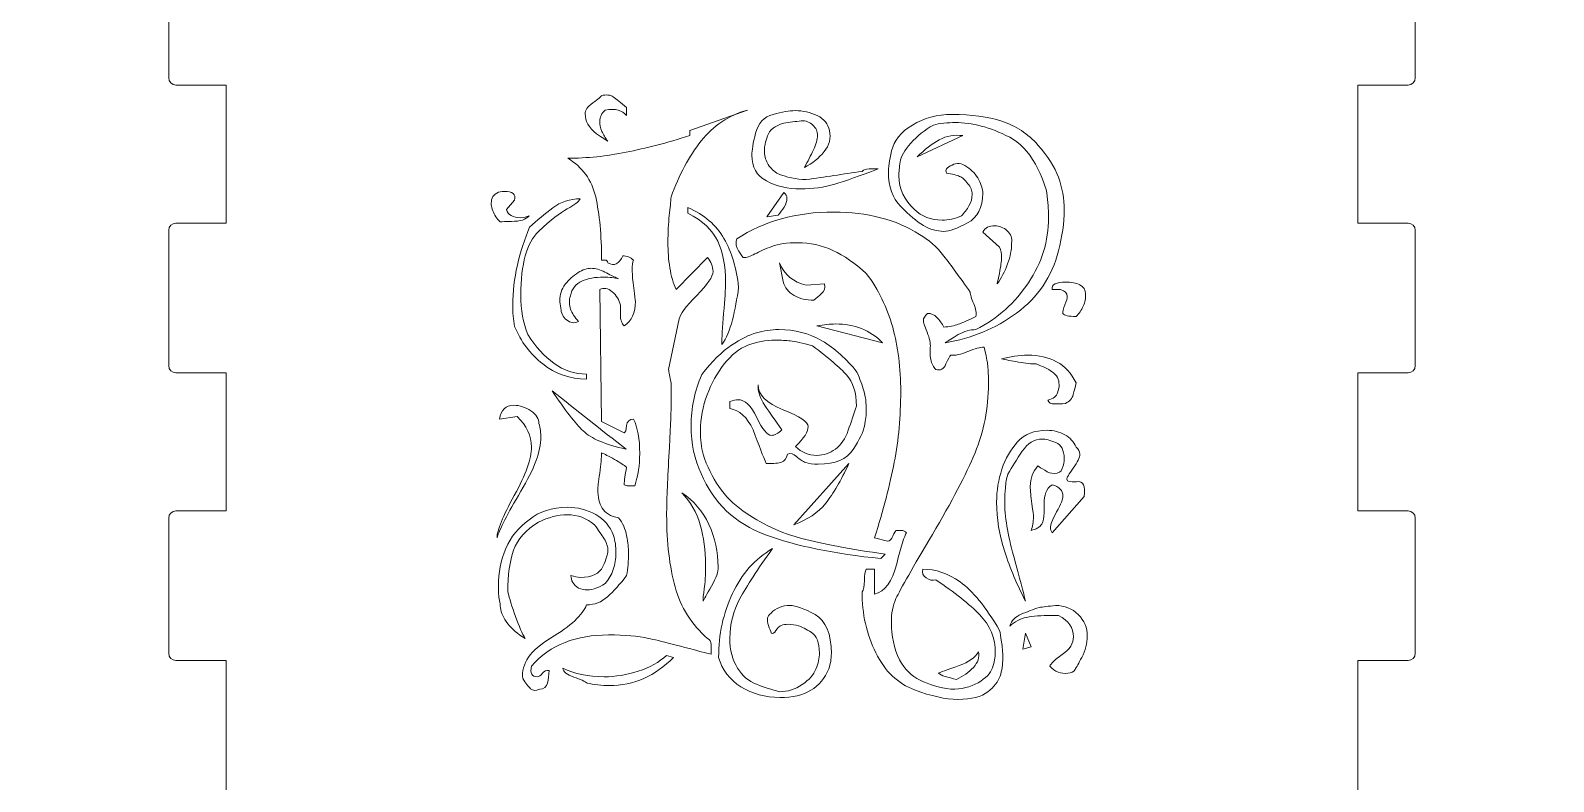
# Model space of a CAD drawing. Header units: inches. Extents: x 110 to 594, y -365 to 80.
# Drawn here: x 110 to 215.8, y -132.4 to -80.2 of the extents above; entities that cross this region are included whole.
import ezdxf

# ---------------------------------------------------------------- set-up
doc = ezdxf.new("R2010")
doc.units = ezdxf.units.IN
doc.header["$MEASUREMENT"] = 0
doc.layers.add('design4', color=7, linetype='Continuous')

# ---------------------------------------------------------------- blocks, each defined once
blk = doc.blocks.new('block 3')
at = {"layer": 'design4', "color": 1, "lineweight": 9}
blk.add_open_spline([(161.9, -354.61), (154.55, -361.96), (144.25, -356.32), (135.83, -363.92), (135.42, -364.29), (134.66, -364.61), (134.11, -364.61), (134.11, -364.61), (111.99, -364.61), (111.99, -364.61), (110.88, -364.61), (110, -363.71), (110, -362.61), (110, -325.34), (116.37, -313.79), (116.6, -296.6), (116.6, -294.95), (117.94, -293.6), (119.6, -293.6), (119.6, -293.6), (123.6, -293.6), (123.6, -293.6), (123.6, -293.6), (123.6, -284), (123.6, -284), (123.6, -284), (120.1, -284), (120.1, -284), (119.82, -284), (119.6, -283.78), (119.6, -283.5), (119.6, -283.5), (119.6, -274.1), (119.6, -274.1), (119.6, -273.83), (119.82, -273.6), (120.1, -273.6), (120.1, -273.6), (123.6, -273.6), (123.6, -273.6), (123.6, -273.6), (123.6, -264), (123.6, -264), (123.6, -264), (120.1, -264), (120.1, -264), (119.82, -264), (119.6, -263.78), (119.6, -263.5), (119.6, -263.5), (119.6, -254.1), (119.6, -254.1), (119.6, -253.83), (119.82, -253.6), (120.1, -253.6), (120.1, -253.6), (123.6, -253.6), (123.6, -253.6), (123.6, -253.6), (123.6, -244), (123.6, -244), (123.6, -244), (120.1, -244), (120.1, -244), (119.82, -244), (119.6, -243.78), (119.6, -243.5), (119.6, -243.5), (119.6, -234.1), (119.6, -234.1), (119.6, -233.83), (119.82, -233.6), (120.1, -233.6), (120.1, -233.6), (123.6, -233.6), (123.6, -233.6), (123.6, -233.6), (123.6, -224), (123.6, -224), (123.6, -224), (120.1, -224), (120.1, -224), (119.82, -224), (119.6, -223.78), (119.6, -223.5), (119.6, -223.5), (119.6, -214.1), (119.6, -214.1), (119.6, -213.83), (119.82, -213.6), (120.1, -213.6), (120.1, -213.6), (123.6, -213.6), (123.6, -213.6), (123.6, -213.6), (123.6, -204), (123.6, -204), (123.6, -204), (120.1, -204), (120.1, -204), (119.82, -204), (119.6, -203.78), (119.6, -203.5), (119.6, -203.5), (119.6, -194.1), (119.6, -194.1), (119.6, -193.83), (119.82, -193.6), (120.1, -193.6), (120.1, -193.6), (123.6, -193.6), (123.6, -193.6), (123.6, -193.6), (123.6, -184), (123.6, -184), (123.6, -184), (120.1, -184), (120.1, -184), (119.82, -184), (119.6, -183.78), (119.6, -183.5), (119.6, -183.5), (119.6, -174.1), (119.6, -174.1), (119.6, -173.83), (119.82, -173.6), (120.1, -173.6), (120.1, -173.6), (123.6, -173.6), (123.6, -173.6), (123.6, -173.6), (123.6, -164), (123.6, -164), (123.6, -164), (120.1, -164), (120.1, -164), (119.82, -164), (119.6, -163.78), (119.6, -163.5), (119.6, -163.5), (119.6, -154.1), (119.6, -154.1), (119.6, -153.83), (119.82, -153.6), (120.1, -153.6), (120.1, -153.6), (123.6, -153.6), (123.6, -153.6), (123.6, -153.6), (123.6, -144), (123.6, -144), (123.6, -144), (120.1, -144), (120.1, -144), (119.82, -144), (119.6, -143.78), (119.6, -143.5), (119.6, -143.5), (119.6, -134.1), (119.6, -134.1), (119.6, -133.83), (119.82, -133.6), (120.1, -133.6), (120.1, -133.6), (123.6, -133.6), (123.6, -133.6), (123.6, -133.6), (123.6, -124), (123.6, -124), (123.6, -124), (120.1, -124), (120.1, -124), (119.82, -124), (119.6, -123.78), (119.6, -123.5), (119.6, -123.5), (119.6, -114.1), (119.6, -114.1), (119.6, -113.83), (119.82, -113.6), (120.1, -113.6), (120.1, -113.6), (123.6, -113.6), (123.6, -113.6), (123.6, -113.6), (123.6, -104), (123.6, -104), (123.6, -104), (120.1, -104), (120.1, -104), (119.82, -104), (119.6, -103.78), (119.6, -103.5), (119.6, -103.5), (119.6, -94.1), (119.6, -94.1), (119.6, -93.83), (119.82, -93.6), (120.1, -93.6), (120.1, -93.6), (123.6, -93.6), (123.6, -93.6), (123.6, -93.6), (123.6, -84), (123.6, -84), (123.6, -84), (120.1, -84), (120.1, -84), (119.82, -84), (119.6, -83.78), (119.6, -83.5), (119.6, -83.5), (119.6, -74.1), (119.6, -74.1), (119.6, -73.83), (119.82, -73.6), (120.1, -73.6), (120.1, -73.6), (123.6, -73.6), (123.6, -73.6), (123.6, -73.6), (123.6, -64), (123.6, -64), (123.6, -64), (120.1, -64), (120.1, -64), (119.82, -64), (119.6, -63.78), (119.6, -63.5), (119.6, -63.5), (119.6, -54.1), (119.6, -54.1), (119.6, -53.83), (119.82, -53.6), (120.1, -53.6), (120.1, -53.6), (123.6, -53.6), (123.6, -53.6), (123.6, -53.6), (123.6, 14.41), (123.6, 14.41), (123.6, 27.99), (112.03, 32.14), (112.03, 50.56), (112.03, 52.85), (113.88, 54.7), (116.16, 54.7), (117.66, 54.7), (118.98, 53.89), (119.7, 52.7), (119.7, 52.7), (123.5, 52.7), (123.5, 52.7), (135.77, 54.05), (136.55, 61.6), (142.09, 68.87), (146.57, 75.58), (154.22, 80), (162.9, 80), (171.58, 80), (179.22, 75.58), (183.7, 68.87), (189.25, 61.6), (190.02, 54.05), (202.3, 52.7), (202.3, 52.7), (206.1, 52.7), (206.1, 52.7), (206.82, 53.89), (208.13, 54.7), (209.63, 54.7), (211.92, 54.7), (213.77, 52.85), (213.77, 50.56), (213.77, 32.14), (202.2, 27.99), (202.2, 14.41), (202.2, 14.41), (202.2, -53.6), (202.2, -53.6), (202.2, -53.6), (205.69, -53.6), (205.69, -53.6), (205.97, -53.6), (206.19, -53.83), (206.19, -54.1), (206.19, -54.1), (206.19, -63.5), (206.19, -63.5), (206.19, -63.78), (205.97, -64), (205.69, -64), (205.69, -64), (202.2, -64), (202.2, -64), (202.2, -64), (202.2, -73.6), (202.2, -73.6), (202.2, -73.6), (205.69, -73.6), (205.69, -73.6), (205.97, -73.6), (206.19, -73.83), (206.19, -74.1), (206.19, -74.1), (206.19, -83.5), (206.19, -83.5), (206.19, -83.78), (205.97, -84), (205.69, -84), (205.69, -84), (202.2, -84), (202.2, -84), (202.2, -84), (202.2, -93.6), (202.2, -93.6), (202.2, -93.6), (205.69, -93.6), (205.69, -93.6), (205.97, -93.6), (206.19, -93.83), (206.19, -94.1), (206.19, -94.1), (206.19, -103.5), (206.19, -103.5), (206.19, -103.78), (205.97, -104), (205.69, -104), (205.69, -104), (202.2, -104), (202.2, -104), (202.2, -104), (202.2, -113.6), (202.2, -113.6), (202.2, -113.6), (205.69, -113.6), (205.69, -113.6), (205.97, -113.6), (206.19, -113.83), (206.19, -114.1), (206.19, -114.1), (206.19, -123.5), (206.19, -123.5), (206.19, -123.78), (205.97, -124), (205.69, -124), (205.69, -124), (202.2, -124), (202.2, -124), (202.2, -124), (202.2, -133.6), (202.2, -133.6), (202.2, -133.6), (205.69, -133.6), (205.69, -133.6), (205.97, -133.6), (206.19, -133.83), (206.19, -134.1), (206.19, -134.1), (206.19, -143.5), (206.19, -143.5), (206.19, -143.78), (205.97, -144), (205.69, -144), (205.69, -144), (202.2, -144), (202.2, -144), (202.2, -144), (202.2, -153.6), (202.2, -153.6), (202.2, -153.6), (205.69, -153.6), (205.69, -153.6), (205.97, -153.6), (206.19, -153.83), (206.19, -154.1), (206.19, -154.1), (206.19, -163.5), (206.19, -163.5), (206.19, -163.78), (205.97, -164), (205.69, -164), (205.69, -164), (202.2, -164), (202.2, -164), (202.2, -164), (202.2, -173.6), (202.2, -173.6), (202.2, -173.6), (205.69, -173.6), (205.69, -173.6), (205.97, -173.6), (206.19, -173.83), (206.19, -174.1), (206.19, -174.1), (206.19, -183.5), (206.19, -183.5), (206.19, -183.78), (205.97, -184), (205.69, -184), (205.69, -184), (202.2, -184), (202.2, -184), (202.2, -184), (202.2, -193.6), (202.2, -193.6), (202.2, -193.6), (205.69, -193.6), (205.69, -193.6), (205.97, -193.6), (206.19, -193.83), (206.19, -194.1), (206.19, -194.1), (206.19, -203.5), (206.19, -203.5), (206.19, -203.78), (205.97, -204), (205.69, -204), (205.69, -204), (202.2, -204), (202.2, -204), (202.2, -204), (202.2, -213.6), (202.2, -213.6), (202.2, -213.6), (205.69, -213.6), (205.69, -213.6), (205.97, -213.6), (206.19, -213.83), (206.19, -214.1), (206.19, -214.1), (206.19, -223.5), (206.19, -223.5), (206.19, -223.78), (205.97, -224), (205.69, -224), (205.69, -224), (202.2, -224), (202.2, -224), (202.2, -224), (202.2, -233.6), (202.2, -233.6), (202.2, -233.6), (205.69, -233.6), (205.69, -233.6), (205.97, -233.6), (206.19, -233.83), (206.19, -234.1), (206.19, -234.1), (206.19, -243.5), (206.19, -243.5), (206.19, -243.78), (205.97, -244), (205.69, -244), (205.69, -244), (202.2, -244), (202.2, -244), (202.2, -244), (202.2, -253.6), (202.2, -253.6), (202.2, -253.6), (205.69, -253.6), (205.69, -253.6), (205.97, -253.6), (206.19, -253.83), (206.19, -254.1), (206.19, -254.1), (206.19, -263.5), (206.19, -263.5), (206.19, -263.78), (205.97, -264), (205.69, -264), (205.69, -264), (202.2, -264), (202.2, -264), (202.2, -264), (202.2, -273.6), (202.2, -273.6), (202.2, -273.6), (205.69, -273.6), (205.69, -273.6), (205.97, -273.6), (206.19, -273.83), (206.19, -274.1), (206.19, -274.1), (206.19, -283.5), (206.19, -283.5), (206.19, -283.78), (205.97, -284), (205.69, -284), (205.69, -284), (202.2, -284), (202.2, -284), (202.2, -284), (202.2, -293.6), (202.2, -293.6), (202.2, -293.6), (206.2, -293.6), (206.2, -293.6), (207.85, -293.6), (209.2, -294.95), (209.2, -296.6), (209.42, -313.79), (215.79, -325.34), (215.79, -362.61), (215.79, -363.71), (214.91, -364.61), (213.81, -364.61), (213.81, -364.61), (191.69, -364.61), (191.69, -364.61), (191.13, -364.61), (190.37, -364.29), (189.96, -363.92), (181.55, -356.32), (171.25, -361.96), (163.9, -354.61), (163.9, -354.61), (161.9, -354.61), (161.9, -354.61)], degree=3, knots=[0, 0, 0, 0, 1, 1, 1, 2, 2, 2, 3, 3, 3, 4, 4, 4, 5, 5, 5, 6, 6, 6, 7, 7, 7, 8, 8, 8, 9, 9, 9, 10, 10, 10, 11, 11, 11, 12, 12, 12, 13, 13, 13, 14, 14, 14, 15, 15, 15, 16, 16, 16, 17, 17, 17, 18, 18, 18, 19, 19, 19, 20, 20, 20, 21, 21, 21, 22, 22, 22, 23, 23, 23, 24, 24, 24, 25, 25, 25, 26, 26, 26, 27, 27, 27, 28, 28, 28, 29, 29, 29, 30, 30, 30, 31, 31, 31, 32, 32, 32, 33, 33, 33, 34, 34, 34, 35, 35, 35, 36, 36, 36, 37, 37, 37, 38, 38, 38, 39, 39, 39, 40, 40, 40, 41, 41, 41, 42, 42, 42, 43, 43, 43, 44, 44, 44, 45, 45, 45, 46, 46, 46, 47, 47, 47, 48, 48, 48, 49, 49, 49, 50, 50, 50, 51, 51, 51, 52, 52, 52, 53, 53, 53, 54, 54, 54, 55, 55, 55, 56, 56, 56, 57, 57, 57, 58, 58, 58, 59, 59, 59, 60, 60, 60, 61, 61, 61, 62, 62, 62, 63, 63, 63, 64, 64, 64, 65, 65, 65, 66, 66, 66, 67, 67, 67, 68, 68, 68, 69, 69, 69, 70, 70, 70, 71, 71, 71, 72, 72, 72, 73, 73, 73, 74, 74, 74, 75, 75, 75, 76, 76, 76, 77, 77, 77, 78, 78, 78, 79, 79, 79, 80, 80, 80, 81, 81, 81, 82, 82, 82, 83, 83, 83, 84, 84, 84, 85, 85, 85, 86, 86, 86, 87, 87, 87, 88, 88, 88, 89, 89, 89, 90, 90, 90, 91, 91, 91, 92, 92, 92, 93, 93, 93, 94, 94, 94, 95, 95, 95, 96, 96, 96, 97, 97, 97, 98, 98, 98, 99, 99, 99, 100, 100, 100, 101, 101, 101, 102, 102, 102, 103, 103, 103, 104, 104, 104, 105, 105, 105, 106, 106, 106, 107, 107, 107, 108, 108, 108, 109, 109, 109, 110, 110, 110, 111, 111, 111, 112, 112, 112, 113, 113, 113, 114, 114, 114, 115, 115, 115, 116, 116, 116, 117, 117, 117, 118, 118, 118, 119, 119, 119, 120, 120, 120, 121, 121, 121, 122, 122, 122, 123, 123, 123, 124, 124, 124, 125, 125, 125, 126, 126, 126, 127, 127, 127, 128, 128, 128, 129, 129, 129, 130, 130, 130, 131, 131, 131, 132, 132, 132, 133, 133, 133, 134, 134, 134, 135, 135, 135, 136, 136, 136, 137, 137, 137, 138, 138, 138, 139, 139, 139, 140, 140, 140, 141, 141, 141, 142, 142, 142, 143, 143, 143, 144, 144, 144, 145, 145, 145, 146, 146, 146, 147, 147, 147, 148, 148, 148, 149, 149, 149, 150, 150, 150, 151, 151, 151, 152, 152, 152, 153, 153, 153, 154, 154, 154, 155, 155, 155, 156, 156, 156, 157, 157, 157, 158, 158, 158, 159, 159, 159, 160, 160, 160, 161, 161, 161, 162, 162, 162, 163, 163, 163, 164, 164, 164, 165, 165, 165, 166, 166, 166, 167, 167, 167, 168, 168, 168, 169, 169, 169, 170, 170, 170, 171, 171, 171, 172, 172, 172, 173, 173, 173, 173], dxfattribs=at)
blk = doc.blocks.new('block 6')
at = {"layer": 'design4', "color": 7, "lineweight": 9}
blk.add_lwpolyline([(178.93, -123.22), (179.11, -122.09), (179.5, -123.04), (178.93, -123.22)], dxfattribs=at)
for points, knots in [([(149.93, -85.74), (149.67, -85.97), (149.54, -86.23), (149.54, -86.52), (149.54, -86.75), (149.59, -86.99), (149.69, -87.22), (149.8, -87.45), (149.93, -87.68), (150.11, -87.91), (149.99, -87.83), (149.73, -87.65), (149.32, -87.39), (148.77, -86.96), (148.51, -86.49), (148.54, -86), (148.51, -85.77), (148.69, -85.52), (149.06, -85.24), (149.44, -84.96), (149.64, -84.8), (149.67, -84.74), (149.99, -84.65), (150.26, -84.68), (150.48, -84.83), (150.69, -84.97), (151.01, -85.22), (151.41, -85.57), (151.41, -85.57), (151.41, -86.13), (151.41, -86.13), (151.12, -85.76), (150.63, -85.62), (149.93, -85.74)], [0, 0, 0, 0, 1, 1, 1, 2, 2, 2, 3, 3, 3, 4, 4, 4, 5, 5, 5, 6, 6, 6, 7, 7, 7, 8, 8, 8, 9, 9, 9, 10, 10, 10, 11, 11, 11, 11]), ([(156.59, -87.89), (155.74, -88.95), (155.05, -90.25), (154.5, -91.78), (154.47, -92.1), (154.43, -92.53), (154.37, -93.07), (154.31, -93.6), (154.28, -94.23), (154.28, -94.96), (154.28, -95.54), (154.32, -96.12), (154.41, -96.7), (154.5, -97.28), (154.64, -97.78), (154.85, -98.22), (154.85, -98.22), (157.02, -96), (157.02, -96), (157.28, -96.29), (157.41, -96.61), (157.41, -96.96), (157.41, -97.31), (157.03, -97.86), (156.28, -98.63), (155.53, -99.4), (155.12, -99.94), (155.06, -100.26), (155.06, -100.26), (154.32, -103.78), (154.32, -103.78), (154.35, -103.96), (154.41, -104.26), (154.5, -104.7), (154.5, -105.25), (154.5, -105.78), (154.5, -106.31), (154.5, -106.86), (154.45, -108.03), (154.35, -109.83), (154.24, -111.62), (154.19, -112.97), (154.19, -113.87), (154.19, -115.81), (154.39, -117.49), (154.78, -118.89), (155.17, -120.3), (155.92, -121.49), (157.02, -122.48), (157.19, -122.54), (157.28, -122.68), (157.28, -122.91), (157.28, -123.06), (157.28, -123.28), (157.28, -123.57), (155.11, -122.99), (153.66, -122.62), (152.93, -122.46), (152.21, -122.3), (151.28, -122.22), (150.15, -122.22), (149.05, -122.22), (148.04, -122.39), (147.13, -122.74), (146.22, -123.09), (145.44, -123.64), (144.8, -124.39), (144.69, -124.89), (144.82, -125.13), (145.19, -125.13), (145.31, -125.13), (145.43, -125.05), (145.56, -124.89), (145.69, -124.73), (145.85, -124.67), (146.02, -124.7), (146.02, -125.02), (145.98, -125.31), (145.91, -125.57), (145.84, -125.83), (145.66, -125.97), (145.37, -126), (145.11, -126.12), (144.9, -126.1), (144.74, -125.96), (144.58, -125.81), (144.4, -125.58), (144.19, -125.26), (144.08, -124.22), (144.72, -123.28), (146.13, -122.44), (147.53, -121.6), (148.37, -120.83), (148.63, -120.13), (149.18, -120.13), (149.66, -119.94), (150.09, -119.57), (150.5, -119.19), (150.95, -118.7), (151.41, -118.09), (151.5, -117.6), (151.54, -117.07), (151.54, -116.52), (151.54, -116.2), (151.5, -115.81), (151.41, -115.33), (151.32, -114.85), (151.14, -114.44), (150.85, -114.09), (150.29, -113.97), (149.92, -113.75), (149.72, -113.41), (149.51, -113.08), (149.41, -112.64), (149.41, -112.09), (149.41, -111.97), (149.45, -111.6), (149.54, -110.98), (149.63, -110.36), (149.67, -109.89), (149.67, -109.57), (149.87, -109.65), (150.17, -109.81), (150.56, -110.02), (150.95, -110.24), (151.24, -110.42), (151.41, -110.57), (151.3, -111.09), (151.24, -111.49), (151.24, -111.78), (151.27, -111.84), (151.51, -111.87), (151.98, -111.87), (152.21, -111.17), (152.32, -110.42), (152.32, -109.61), (152.32, -108.6), (152.18, -107.8), (151.89, -107.22), (151.6, -107.22), (151.44, -107.37), (151.41, -107.67), (151.38, -107.98), (151.32, -108.15), (151.24, -108.17), (151.24, -108.17), (149.67, -107.39), (149.67, -107.39), (149.67, -107.39), (149.54, -98.22), (149.54, -98.22), (149.83, -98.07), (150.12, -98.12), (150.41, -98.37), (150.7, -98.62), (150.89, -98.93), (150.98, -99.31), (150.98, -99.54), (150.98, -99.76), (150.98, -99.96), (150.98, -100.31), (151.06, -100.57), (151.24, -100.74), (151.76, -100.39), (152.02, -99.83), (152.02, -99.04), (152.02, -98.96), (151.98, -98.65), (151.91, -98.13), (151.84, -97.61), (151.8, -97.19), (151.8, -96.87), (151.8, -96.55), (151.83, -96.32), (151.89, -96.17), (151.66, -95.97), (151.41, -95.87), (151.15, -95.87), (150.89, -96.45), (150.54, -96.61), (150.11, -96.35), (150.08, -96.23), (150.02, -96.17), (149.93, -96.17), (149.85, -96.17), (149.76, -96.17), (149.67, -96.17), (149.67, -94.44), (149.53, -92.97), (149.26, -91.78), (148.98, -90.6), (148.34, -89.7), (147.32, -89.09), (148.66, -89.09), (150, -88.95), (151.37, -88.67), (152.73, -88.4), (154.21, -88.02), (155.8, -87.52), (155.8, -87.52), (155.8, -87.17), (155.8, -87.17), (155.8, -87.17), (159.8, -85.74), (159.8, -85.74), (158.5, -86.12), (157.43, -86.83), (156.59, -87.89)], [0, 0, 0, 0, 1, 1, 1, 2, 2, 2, 3, 3, 3, 4, 4, 4, 5, 5, 5, 6, 6, 6, 7, 7, 7, 8, 8, 8, 9, 9, 9, 10, 10, 10, 11, 11, 11, 12, 12, 12, 13, 13, 13, 14, 14, 14, 15, 15, 15, 16, 16, 16, 17, 17, 17, 18, 18, 18, 19, 19, 19, 20, 20, 20, 21, 21, 21, 22, 22, 22, 23, 23, 23, 24, 24, 24, 25, 25, 25, 26, 26, 26, 27, 27, 27, 28, 28, 28, 29, 29, 29, 30, 30, 30, 31, 31, 31, 32, 32, 32, 33, 33, 33, 34, 34, 34, 35, 35, 35, 36, 36, 36, 37, 37, 37, 38, 38, 38, 39, 39, 39, 40, 40, 40, 41, 41, 41, 42, 42, 42, 43, 43, 43, 44, 44, 44, 45, 45, 45, 46, 46, 46, 47, 47, 47, 48, 48, 48, 49, 49, 49, 50, 50, 50, 51, 51, 51, 52, 52, 52, 53, 53, 53, 54, 54, 54, 55, 55, 55, 56, 56, 56, 57, 57, 57, 58, 58, 58, 59, 59, 59, 60, 60, 60, 61, 61, 61, 62, 62, 62, 63, 63, 63, 64, 64, 64, 65, 65, 65, 66, 66, 66, 67, 67, 67, 68, 68, 68, 69, 69, 69, 69]), ([(165.87, -90.89), (165.13, -91.11), (164.34, -91.22), (163.5, -91.22), (162.6, -91.22), (161.81, -91.04), (161.13, -90.67), (160.45, -90.31), (160.11, -89.71), (160.11, -88.87), (160.11, -88.55), (160.19, -88.04), (160.37, -87.35), (160.54, -86.65), (160.95, -86.22), (161.59, -86.04), (162.22, -85.87), (162.73, -85.78), (163.11, -85.78), (163.66, -85.78), (164.17, -85.9), (164.65, -86.13), (165.13, -86.36), (165.41, -86.71), (165.5, -87.17), (165.61, -87.7), (165.49, -88.18), (165.13, -88.63), (164.77, -89.08), (164.31, -89.45), (163.76, -89.74), (163.99, -89.31), (164.2, -88.89), (164.39, -88.5), (164.58, -88.11), (164.67, -87.78), (164.67, -87.52), (164.67, -87.23), (164.56, -86.99), (164.35, -86.78), (164.13, -86.58), (163.86, -86.48), (163.54, -86.48), (163.14, -86.54), (162.73, -86.6), (162.32, -86.65), (161.72, -86.83), (161.34, -87.12), (161.19, -87.54), (161.05, -87.96), (160.98, -88.29), (160.98, -88.52), (160.98, -88.87), (161.05, -89.17), (161.19, -89.44), (161.34, -89.7), (161.56, -89.93), (161.85, -90.13), (162.51, -90.42), (163.19, -90.57), (163.89, -90.57), (165.16, -90.39), (166.45, -90.2), (167.76, -90), (167.87, -89.89), (168.04, -89.83), (168.26, -89.83), (168.48, -89.83), (168.69, -89.83), (168.89, -89.83), (167.61, -90.32), (166.61, -90.67), (165.87, -90.89)], [0, 0, 0, 0, 1, 1, 1, 2, 2, 2, 3, 3, 3, 4, 4, 4, 5, 5, 5, 6, 6, 6, 7, 7, 7, 8, 8, 8, 9, 9, 9, 10, 10, 10, 11, 11, 11, 12, 12, 12, 13, 13, 13, 14, 14, 14, 15, 15, 15, 16, 16, 16, 17, 17, 17, 18, 18, 18, 19, 19, 19, 20, 20, 20, 21, 21, 21, 22, 22, 22, 23, 23, 23, 24, 24, 24, 24]), ([(178.5, -99.85), (177.02, -100.94), (175.37, -101.62), (173.54, -101.91), (173.74, -101.77), (174.05, -101.58), (174.45, -101.35), (174.86, -101.12), (175.27, -101), (175.67, -101), (177.18, -100.22), (178.4, -99.13), (179.32, -97.74), (180.25, -96.35), (180.72, -94.84), (180.72, -93.22), (180.72, -92.84), (180.69, -92.35), (180.63, -91.74), (180.57, -91.13), (180.29, -90.39), (179.8, -89.5), (179.31, -88.62), (178.72, -87.99), (178.02, -87.63), (177.32, -87.27), (176.66, -87.01), (176.04, -86.85), (175.42, -86.69), (174.82, -86.61), (174.24, -86.61), (174, -86.61), (173.74, -86.62), (173.45, -86.65), (173.16, -86.68), (172.92, -86.73), (172.72, -86.78), (172.11, -87.13), (171.58, -87.55), (171.15, -88.04), (170.72, -88.54), (170.47, -88.97), (170.41, -89.35), (170.35, -89.73), (170.32, -90.04), (170.32, -90.31), (170.32, -91.23), (170.69, -92.02), (171.41, -92.65), (171.9, -93.15), (172.54, -93.39), (173.32, -93.39), (173.76, -93.39), (174.21, -93.29), (174.67, -93.09), (174.87, -92.89), (175.05, -92.65), (175.19, -92.39), (175.34, -92.13), (175.41, -91.87), (175.41, -91.61), (175.41, -91.32), (175.31, -91.07), (175.11, -90.87), (174.93, -90.61), (174.74, -90.44), (174.54, -90.35), (174.34, -90.26), (174.03, -90.19), (173.63, -90.13), (173.51, -89.9), (173.64, -89.71), (174.02, -89.57), (174.34, -89.39), (174.68, -89.43), (175.04, -89.68), (175.4, -89.92), (175.68, -90.23), (175.87, -90.59), (176.06, -90.95), (176.15, -91.26), (176.15, -91.52), (176.15, -92.51), (175.79, -93.2), (175.09, -93.59), (174.37, -93.98), (173.83, -94.17), (173.45, -94.17), (172.96, -94.17), (172.48, -94.04), (172.02, -93.76), (171.56, -93.49), (171.03, -93.04), (170.45, -92.44), (169.87, -91.83), (169.59, -91.04), (169.59, -90.09), (169.59, -89.77), (169.66, -89.26), (169.82, -88.57), (169.98, -87.87), (170.46, -87.28), (171.26, -86.78), (172.06, -86.29), (172.98, -86.04), (174.02, -86.04), (175.35, -86.04), (176.5, -86.2), (177.48, -86.52), (178.45, -86.84), (179.28, -87.39), (179.98, -88.17), (180.67, -88.96), (181.15, -89.7), (181.41, -90.41), (181.67, -91.12), (181.8, -91.89), (181.8, -92.7), (181.8, -93.57), (181.67, -94.51), (181.41, -95.52), (180.95, -97.32), (179.98, -98.76), (178.5, -99.85)], [0, 0, 0, 0, 1, 1, 1, 2, 2, 2, 3, 3, 3, 4, 4, 4, 5, 5, 5, 6, 6, 6, 7, 7, 7, 8, 8, 8, 9, 9, 9, 10, 10, 10, 11, 11, 11, 12, 12, 12, 13, 13, 13, 14, 14, 14, 15, 15, 15, 16, 16, 16, 17, 17, 17, 18, 18, 18, 19, 19, 19, 20, 20, 20, 21, 21, 21, 22, 22, 22, 23, 23, 23, 24, 24, 24, 25, 25, 25, 26, 26, 26, 27, 27, 27, 28, 28, 28, 29, 29, 29, 30, 30, 30, 31, 31, 31, 32, 32, 32, 33, 33, 33, 34, 34, 34, 35, 35, 35, 36, 36, 36, 37, 37, 37, 38, 38, 38, 39, 39, 39, 40, 40, 40, 41, 41, 41, 41]), ([(171.58, -89), (172.11, -88.48), (172.62, -88.08), (173.13, -87.81), (173.64, -87.53), (174.18, -87.44), (174.76, -87.52), (174.76, -87.52), (171.58, -89), (171.58, -89)], [0, 0, 0, 0, 1, 1, 1, 2, 2, 2, 3, 3, 3, 3]), ([(143.41, -93.48), (143.03, -93.48), (142.77, -93.49), (142.63, -93.52), (142.4, -93.29), (142.22, -93.03), (142.11, -92.74), (141.99, -92.45), (141.98, -92.16), (142.06, -91.87), (142.21, -91.55), (142.5, -91.39), (142.93, -91.39), (143.48, -91.39), (143.72, -91.6), (143.63, -92), (143.63, -92), (143.06, -92.65), (143.06, -92.65), (143.18, -93.03), (143.51, -93.22), (144.06, -93.22), (144.27, -93.22), (144.45, -93.17), (144.63, -93.09), (144.43, -93.35), (144.02, -93.48), (143.41, -93.48)], [0, 0, 0, 0, 1, 1, 1, 2, 2, 2, 3, 3, 3, 4, 4, 4, 5, 5, 5, 6, 6, 6, 7, 7, 7, 8, 8, 8, 9, 9, 9, 9]), ([(145.59, -103.39), (144.72, -102.7), (144.06, -101.83), (143.63, -100.78), (143.54, -100.29), (143.5, -99.8), (143.5, -99.31), (143.5, -98.38), (143.61, -97.45), (143.82, -96.52), (144.04, -95.6), (144.32, -94.71), (144.67, -93.87), (145.19, -93.41), (145.73, -92.96), (146.28, -92.54), (146.83, -92.12), (147.47, -91.91), (148.19, -91.91), (148.08, -92.12), (147.77, -92.35), (147.28, -92.61), (146.79, -92.87), (146.13, -93.39), (145.3, -94.17), (144.48, -94.96), (144.06, -96.44), (144.06, -98.61), (144.06, -99.62), (144.22, -100.54), (144.54, -101.35), (145.09, -102.19), (145.7, -102.86), (146.37, -103.35), (147.03, -103.84), (147.79, -104.09), (148.63, -104.09), (148.63, -104.09), (148.63, -104.44), (148.63, -104.44), (147.47, -104.44), (146.45, -104.09), (145.59, -103.39)], [0, 0, 0, 0, 1, 1, 1, 2, 2, 2, 3, 3, 3, 4, 4, 4, 5, 5, 5, 6, 6, 6, 7, 7, 7, 8, 8, 8, 9, 9, 9, 10, 10, 10, 11, 11, 11, 12, 12, 12, 13, 13, 13, 14, 14, 14, 14]), ([(162.54, -91.87), (162.54, -92.07), (162.48, -92.28), (162.35, -92.48), (162.22, -92.68), (162.08, -92.87), (161.93, -93.04), (161.93, -93.04), (161.15, -93.17), (161.15, -93.17), (161.15, -93.17), (162.32, -91.48), (162.32, -91.48), (162.47, -91.57), (162.54, -91.7), (162.54, -91.87)], [0, 0, 0, 0, 1, 1, 1, 2, 2, 2, 3, 3, 3, 4, 4, 4, 5, 5, 5, 5]), ([(158.76, -100.33), (158.58, -101.04), (158.34, -101.61), (158.02, -102.04), (158.02, -101.58), (158.06, -100.86), (158.15, -99.87), (158.24, -98.89), (158.28, -98.16), (158.28, -97.7), (158.28, -96.57), (158.1, -95.62), (157.74, -94.85), (157.37, -94.08), (156.69, -93.44), (155.67, -92.91), (155.67, -92.91), (155.67, -92.52), (155.67, -92.52), (156.8, -93.02), (157.64, -93.73), (158.17, -94.67), (158.71, -95.62), (159.05, -96.74), (159.19, -98.04), (159.08, -98.86), (158.93, -99.62), (158.76, -100.33)], [0, 0, 0, 0, 1, 1, 1, 2, 2, 2, 3, 3, 3, 4, 4, 4, 5, 5, 5, 6, 6, 6, 7, 7, 7, 8, 8, 8, 9, 9, 9, 9]), ([(177.45, -122.7), (177.51, -123.04), (177.54, -123.42), (177.54, -123.83), (177.54, -124.29), (177.48, -124.71), (177.35, -125.09), (177.22, -125.47), (176.93, -125.83), (176.5, -126.17), (176.06, -126.52), (175.37, -126.7), (174.41, -126.7), (173.57, -126.7), (172.57, -126.48), (171.41, -126.04), (170.25, -125.61), (169.35, -124.75), (168.72, -123.46), (168.08, -122.17), (167.76, -120.75), (167.76, -119.22), (167.87, -119.1), (167.93, -118.84), (167.93, -118.44), (167.93, -118.06), (167.98, -117.8), (168.06, -117.65), (168.06, -117.65), (168.63, -117.65), (168.63, -117.65), (168.63, -117.65), (168.63, -119.39), (168.63, -119.39), (169.35, -119.22), (169.87, -118.52), (170.17, -117.28), (170.48, -116.05), (170.7, -115.33), (170.85, -115.13), (170.76, -115.02), (170.64, -114.96), (170.48, -114.96), (170.32, -114.96), (170.19, -114.96), (170.11, -114.96), (170.08, -114.99), (170.01, -115.12), (169.91, -115.35), (169.81, -115.58), (169.69, -115.7), (169.54, -115.7), (169.54, -115.7), (168.63, -115.48), (168.63, -115.48), (169.24, -113.54), (169.69, -111.78), (170, -110.22), (170.3, -108.65), (170.45, -107.02), (170.45, -105.31), (170.45, -103.68), (170.27, -102.19), (169.89, -100.83), (169.51, -99.46), (168.9, -98.22), (168.06, -97.09), (167.28, -96.39), (166.5, -95.86), (165.74, -95.5), (164.97, -95.14), (164.15, -94.96), (163.28, -94.96), (162.56, -94.96), (161.96, -95.04), (161.5, -95.22), (161.03, -95.39), (160.64, -95.57), (160.32, -95.74), (160, -95.91), (159.73, -96), (159.5, -96), (159.24, -95.62), (159.09, -95.36), (159.04, -95.22), (159, -95.07), (159.01, -94.9), (159.06, -94.7), (160.95, -93.45), (163.19, -92.83), (165.8, -92.83), (168.15, -92.83), (170.14, -93.35), (171.76, -94.39), (172.4, -94.74), (172.96, -95.24), (173.45, -95.89), (173.95, -96.54), (174.56, -97.38), (175.28, -98.39), (175.28, -98.57), (175.36, -98.83), (175.52, -99.2), (175.68, -99.56), (175.73, -99.86), (175.67, -100.09), (175.15, -100.35), (174.74, -100.53), (174.45, -100.63), (174.16, -100.73), (173.83, -100.8), (173.45, -100.83), (173.31, -100.57), (173.14, -100.34), (172.96, -100.15), (172.77, -99.96), (172.56, -99.87), (172.32, -99.87), (172.12, -100.04), (172.02, -100.22), (172.02, -100.39), (172.02, -100.48), (172.11, -100.74), (172.28, -101.17), (172.45, -101.61), (172.53, -101.96), (172.5, -102.22), (172.47, -102.48), (172.48, -102.76), (172.54, -103.07), (172.6, -103.37), (172.72, -103.61), (172.89, -103.78), (173.21, -103.87), (173.44, -103.74), (173.59, -103.39), (173.73, -103.04), (173.85, -102.84), (173.93, -102.78), (174.22, -102.81), (174.61, -102.73), (175.11, -102.52), (175.6, -102.32), (175.98, -102.22), (176.24, -102.22), (176.38, -102.8), (176.47, -103.23), (176.5, -103.52), (176.53, -103.81), (176.54, -104.23), (176.54, -104.78), (176.54, -106.46), (176.23, -108.06), (175.61, -109.57), (174.98, -111.07), (174, -112.96), (172.65, -115.24), (171.3, -117.52), (170.45, -119), (170.11, -119.7), (169.9, -120.19), (169.8, -120.74), (169.8, -121.35), (169.8, -122.28), (169.99, -123.15), (170.37, -123.96), (170.72, -124.6), (171.19, -125.07), (171.8, -125.37), (172.41, -125.67), (173.12, -125.89), (173.93, -126), (174.66, -126), (175.29, -125.85), (175.82, -125.54), (176.36, -125.24), (176.69, -124.89), (176.82, -124.5), (176.95, -124.11), (177.02, -123.77), (177.02, -123.48), (177.02, -122.44), (176.66, -121.54), (175.93, -120.81), (175.21, -120.07), (174.19, -119.26), (172.89, -118.39), (172.66, -118.45), (172.43, -118.41), (172.22, -118.26), (172, -118.12), (171.92, -117.91), (171.98, -117.65), (172.87, -117.65), (173.74, -117.95), (174.58, -118.54), (175.43, -119.14), (176.34, -120.26), (177.32, -121.91), (177.35, -122.09), (177.4, -122.35), (177.45, -122.7)], [0, 0, 0, 0, 1, 1, 1, 2, 2, 2, 3, 3, 3, 4, 4, 4, 5, 5, 5, 6, 6, 6, 7, 7, 7, 8, 8, 8, 9, 9, 9, 10, 10, 10, 11, 11, 11, 12, 12, 12, 13, 13, 13, 14, 14, 14, 15, 15, 15, 16, 16, 16, 17, 17, 17, 18, 18, 18, 19, 19, 19, 20, 20, 20, 21, 21, 21, 22, 22, 22, 23, 23, 23, 24, 24, 24, 25, 25, 25, 26, 26, 26, 27, 27, 27, 28, 28, 28, 29, 29, 29, 30, 30, 30, 31, 31, 31, 32, 32, 32, 33, 33, 33, 34, 34, 34, 35, 35, 35, 36, 36, 36, 37, 37, 37, 38, 38, 38, 39, 39, 39, 40, 40, 40, 41, 41, 41, 42, 42, 42, 43, 43, 43, 44, 44, 44, 45, 45, 45, 46, 46, 46, 47, 47, 47, 48, 48, 48, 49, 49, 49, 50, 50, 50, 51, 51, 51, 52, 52, 52, 53, 53, 53, 54, 54, 54, 55, 55, 55, 56, 56, 56, 57, 57, 57, 58, 58, 58, 59, 59, 59, 60, 60, 60, 61, 61, 61, 62, 62, 62, 63, 63, 63, 64, 64, 64, 65, 65, 65, 66, 66, 66, 67, 67, 67, 67]), ([(177.87, -96.44), (177.68, -96.96), (177.44, -97.42), (177.15, -97.83), (177.15, -97.8), (177.2, -97.55), (177.3, -97.09), (177.4, -96.62), (177.45, -96.25), (177.45, -95.96), (177.45, -95.73), (177.41, -95.49), (177.32, -95.26), (177.32, -95.26), (176.15, -94.22), (176.15, -94.22), (176.32, -93.93), (176.6, -93.78), (176.98, -93.78), (177.29, -93.78), (177.59, -93.9), (177.85, -94.13), (178.11, -94.36), (178.21, -94.65), (178.15, -95), (178.15, -95.44), (178.06, -95.91), (177.87, -96.44)], [0, 0, 0, 0, 1, 1, 1, 2, 2, 2, 3, 3, 3, 4, 4, 4, 5, 5, 5, 6, 6, 6, 7, 7, 7, 8, 8, 8, 9, 9, 9, 9]), ([(149.8, -97.35), (149.22, -97.35), (148.72, -97.44), (148.3, -97.63), (147.88, -97.82), (147.61, -98.16), (147.5, -98.65), (147.41, -99), (147.42, -99.31), (147.52, -99.59), (147.62, -99.86), (147.8, -100.15), (148.06, -100.44), (147.77, -100.58), (147.5, -100.54), (147.24, -100.33), (146.98, -100.11), (146.85, -99.84), (146.85, -99.52), (146.79, -99.29), (146.76, -99.12), (146.76, -99), (146.76, -98.57), (146.89, -98.18), (147.15, -97.85), (147.41, -97.52), (147.71, -97.25), (148.04, -97.04), (148.37, -96.84), (148.67, -96.74), (148.93, -96.74), (149.25, -96.74), (149.57, -96.83), (149.89, -97), (150.21, -97.17), (150.53, -97.33), (150.85, -97.48), (150.59, -97.39), (150.24, -97.35), (149.8, -97.35)], [0, 0, 0, 0, 1, 1, 1, 2, 2, 2, 3, 3, 3, 4, 4, 4, 5, 5, 5, 6, 6, 6, 7, 7, 7, 8, 8, 8, 9, 9, 9, 10, 10, 10, 11, 11, 11, 12, 12, 12, 13, 13, 13, 13]), ([(164.95, -98.5), (164.77, -98.66), (164.59, -98.81), (164.41, -98.96), (163.89, -98.96), (163.43, -98.85), (163.04, -98.63), (162.65, -98.41), (162.4, -98.09), (162.28, -97.65), (162.28, -97.65), (162.02, -96.35), (162.02, -96.35), (162.37, -97.19), (162.99, -97.71), (163.89, -97.91), (163.89, -97.91), (165.15, -97.83), (165.15, -97.83), (165.21, -98.12), (165.14, -98.34), (164.95, -98.5)], [0, 0, 0, 0, 1, 1, 1, 2, 2, 2, 3, 3, 3, 4, 4, 4, 5, 5, 5, 6, 6, 6, 7, 7, 7, 7]), ([(182.89, -97.89), (182.63, -97.76), (182.3, -97.7), (181.89, -97.7), (181.6, -97.7), (181.36, -97.74), (181.17, -97.83), (180.98, -97.91), (180.92, -98.04), (180.98, -98.22), (180.98, -98.22), (181.54, -98.22), (181.54, -98.22), (181.86, -98.31), (182.02, -98.46), (182.02, -98.7), (182.02, -98.81), (181.96, -99.01), (181.85, -99.28), (181.73, -99.56), (181.69, -99.76), (181.72, -99.87), (181.8, -100.02), (182.11, -100.09), (182.63, -100.09), (182.83, -99.89), (183, -99.65), (183.13, -99.37), (183.26, -99.1), (183.31, -98.81), (183.28, -98.52), (183.28, -98.23), (183.15, -98.02), (182.89, -97.89)], [0, 0, 0, 0, 1, 1, 1, 2, 2, 2, 3, 3, 3, 4, 4, 4, 5, 5, 5, 6, 6, 6, 7, 7, 7, 8, 8, 8, 9, 9, 9, 10, 10, 10, 11, 11, 11, 11]), ([(169.06, -116.91), (165.85, -116.6), (163.18, -116.04), (161.06, -115.26), (158.95, -114.48), (157.45, -113.06), (156.59, -111), (156.12, -110.04), (155.89, -108.94), (155.89, -107.7), (155.89, -106.45), (156.14, -105.26), (156.63, -104.13), (157.35, -103.2), (158.04, -102.52), (158.69, -102.09), (159.35, -101.65), (159.93, -101.36), (160.43, -101.22), (160.94, -101.07), (161.45, -101), (161.98, -101), (163.08, -101), (164.08, -101.26), (164.98, -101.78), (165.87, -102.31), (166.69, -103.03), (167.41, -103.96), (167.61, -104.42), (167.77, -104.86), (167.89, -105.26), (168, -105.67), (168.06, -106.1), (168.06, -106.57), (168.06, -106.91), (168.02, -107.29), (167.93, -107.7), (167.85, -108.1), (167.59, -108.65), (167.15, -109.33), (166.72, -110.01), (165.9, -110.35), (164.72, -110.35), (164.34, -110.35), (164.05, -110.31), (163.85, -110.24), (163.64, -110.17), (163.43, -110.03), (163.22, -109.83), (163, -109.62), (162.79, -109.57), (162.59, -109.65), (162.5, -109.97), (162.36, -110.16), (162.17, -110.22), (161.98, -110.28), (161.63, -110.31), (161.11, -110.31), (160.9, -109.84), (160.6, -109.06), (160.19, -107.96), (159.79, -107.09), (159.25, -106.6), (158.58, -106.48), (158.58, -106.48), (158.58, -106), (158.58, -106), (158.82, -105.91), (159.01, -105.87), (159.15, -105.87), (159.61, -105.87), (160.05, -106.28), (160.45, -107.11), (160.86, -107.94), (161.19, -108.35), (161.45, -108.35), (161.69, -108.35), (161.93, -108.22), (162.19, -107.96), (161.76, -107.35), (161.37, -106.79), (161.02, -106.28), (160.67, -105.78), (160.51, -105.29), (160.54, -104.83), (160.54, -105.52), (161.12, -106.1), (162.28, -106.57), (163.44, -107.03), (164.02, -107.42), (164.02, -107.74), (164.02, -108.09), (163.73, -108.55), (163.15, -109.13), (163.56, -109.54), (164.05, -109.74), (164.63, -109.74), (165.09, -109.74), (165.52, -109.6), (165.91, -109.31), (166.3, -109.02), (166.6, -108.58), (166.8, -108), (167.01, -107.42), (167.19, -106.86), (167.37, -106.31), (167.37, -105.38), (167.14, -104.66), (166.69, -104.15), (166.24, -103.65), (165.45, -102.97), (164.32, -102.13), (163.6, -101.93), (163.09, -101.81), (162.78, -101.78), (162.48, -101.75), (162.14, -101.74), (161.76, -101.74), (161.06, -101.74), (160.42, -101.86), (159.82, -102.09), (159.23, -102.32), (158.69, -102.76), (158.19, -103.39), (157.7, -104.03), (157.3, -104.75), (157, -105.54), (156.69, -106.34), (156.54, -107.17), (156.54, -108.04), (156.54, -108.65), (156.6, -109.19), (156.72, -109.65), (157.27, -111.36), (158.19, -112.67), (159.48, -113.59), (160.77, -114.5), (162.14, -115.15), (163.59, -115.52), (165.03, -115.9), (166.96, -116.26), (169.37, -116.61), (169.37, -116.61), (169.06, -116.91), (169.06, -116.91)], [0, 0, 0, 0, 1, 1, 1, 2, 2, 2, 3, 3, 3, 4, 4, 4, 5, 5, 5, 6, 6, 6, 7, 7, 7, 8, 8, 8, 9, 9, 9, 10, 10, 10, 11, 11, 11, 12, 12, 12, 13, 13, 13, 14, 14, 14, 15, 15, 15, 16, 16, 16, 17, 17, 17, 18, 18, 18, 19, 19, 19, 20, 20, 20, 21, 21, 21, 22, 22, 22, 23, 23, 23, 24, 24, 24, 25, 25, 25, 26, 26, 26, 27, 27, 27, 28, 28, 28, 29, 29, 29, 30, 30, 30, 31, 31, 31, 32, 32, 32, 33, 33, 33, 34, 34, 34, 35, 35, 35, 36, 36, 36, 37, 37, 37, 38, 38, 38, 39, 39, 39, 40, 40, 40, 41, 41, 41, 42, 42, 42, 43, 43, 43, 44, 44, 44, 45, 45, 45, 46, 46, 46, 47, 47, 47, 48, 48, 48, 48]), ([(164.63, -100.74), (165.12, -100.65), (165.56, -100.61), (165.93, -100.61), (167.24, -100.61), (168.32, -101.04), (169.19, -101.91), (169.19, -101.91), (164.63, -100.74), (164.63, -100.74)], [0, 0, 0, 0, 1, 1, 1, 2, 2, 2, 3, 3, 3, 3]), ([(182.43, -105.52), (182.36, -105.78), (182.18, -105.99), (181.89, -106.13), (181.63, -106.16), (181.38, -106.17), (181.15, -106.17), (180.89, -106.17), (180.73, -106.09), (180.67, -105.91), (181.05, -105.8), (181.27, -105.62), (181.35, -105.39), (181.42, -105.16), (181.45, -104.97), (181.45, -104.83), (181.45, -104.45), (181.29, -104.15), (180.98, -103.94), (180.66, -103.72), (180.28, -103.54), (179.85, -103.39), (179.53, -103.39), (179.12, -103.35), (178.63, -103.26), (178.14, -103.17), (177.74, -103.1), (177.45, -103.04), (178.03, -102.87), (178.64, -102.78), (179.28, -102.78), (180.03, -102.78), (180.7, -102.94), (181.28, -103.24), (181.86, -103.54), (182.31, -104.03), (182.63, -104.7), (182.57, -104.99), (182.5, -105.26), (182.43, -105.52)], [0, 0, 0, 0, 1, 1, 1, 2, 2, 2, 3, 3, 3, 4, 4, 4, 5, 5, 5, 6, 6, 6, 7, 7, 7, 8, 8, 8, 9, 9, 9, 10, 10, 10, 11, 11, 11, 12, 12, 12, 13, 13, 13, 13]), ([(148.39, -108.04), (147.85, -107.52), (147.14, -106.6), (146.24, -105.26), (147.95, -106.62), (149.66, -107.97), (151.37, -109.31), (149.92, -108.99), (148.93, -108.57), (148.39, -108.04)], [0, 0, 0, 0, 1, 1, 1, 2, 2, 2, 3, 3, 3, 3]), ([(145.45, -108.48), (145.45, -109.44), (144.99, -110.69), (144.06, -112.24), (143.14, -113.79), (142.59, -114.87), (142.41, -115.48), (142.41, -114.96), (142.81, -113.97), (143.61, -112.52), (144.4, -111.07), (144.8, -109.96), (144.8, -109.17), (144.8, -108.39), (144.47, -107.68), (143.8, -107.04), (143.8, -107.04), (142.59, -107.22), (142.59, -107.22), (142.67, -106.58), (143, -106.26), (143.58, -106.26), (143.99, -106.26), (144.38, -106.39), (144.76, -106.65), (145.14, -106.91), (145.32, -107.2), (145.32, -107.52), (145.41, -107.87), (145.45, -108.19), (145.45, -108.48)], [0, 0, 0, 0, 1, 1, 1, 2, 2, 2, 3, 3, 3, 4, 4, 4, 5, 5, 5, 6, 6, 6, 7, 7, 7, 8, 8, 8, 9, 9, 9, 10, 10, 10, 10]), ([(180.98, -115.13), (180.89, -114.99), (180.85, -114.87), (180.85, -114.78), (180.85, -114.58), (180.99, -114.21), (181.28, -113.67), (181.57, -113.14), (181.72, -112.77), (181.72, -112.57), (181.72, -112.19), (181.47, -111.93), (180.98, -111.78), (180.74, -111.93), (180.59, -112.11), (180.52, -112.33), (180.45, -112.54), (180.41, -112.8), (180.41, -113.09), (180.41, -113.09), (180.41, -113.74), (180.41, -113.74), (180.41, -114.06), (180.35, -114.32), (180.24, -114.52), (180.12, -114.73), (179.87, -114.87), (179.5, -114.96), (179.61, -114.7), (179.67, -114.38), (179.67, -114), (179.67, -113.91), (179.64, -113.62), (179.56, -113.11), (179.49, -112.6), (179.45, -112.2), (179.45, -111.91), (179.45, -111.33), (179.63, -110.86), (179.98, -110.48), (180.06, -110.54), (180.22, -110.64), (180.45, -110.78), (180.69, -110.93), (180.9, -111), (181.11, -111), (181.4, -111), (181.59, -110.89), (181.67, -110.65), (181.76, -110.42), (181.8, -110.19), (181.8, -109.96), (181.8, -109.38), (181.61, -109.01), (181.22, -108.85), (180.82, -108.69), (180.51, -108.61), (180.28, -108.61), (179.73, -108.61), (179.27, -108.89), (178.89, -109.46), (178.51, -110.02), (178.18, -110.55), (177.89, -111.04), (177.8, -111.36), (177.74, -111.68), (177.72, -112), (177.69, -112.32), (177.67, -112.62), (177.67, -112.91), (177.67, -113.96), (177.88, -115.24), (178.3, -116.76), (178.72, -118.28), (178.99, -119.32), (179.11, -119.87), (178.53, -118.74), (178.05, -117.6), (177.67, -116.44), (177.29, -115.28), (177.11, -114.13), (177.11, -113), (177.11, -112.19), (177.23, -111.42), (177.48, -110.7), (177.72, -109.97), (178.09, -109.34), (178.56, -108.81), (179.04, -108.27), (179.73, -108), (180.63, -108), (181.06, -108), (181.47, -108.1), (181.85, -108.31), (182.22, -108.51), (182.48, -108.8), (182.63, -109.17), (182.8, -109.32), (182.89, -109.48), (182.89, -109.65), (182.89, -109.89), (182.74, -110.21), (182.43, -110.63), (182.13, -111.05), (181.98, -111.31), (181.98, -111.39), (181.98, -111.57), (182.21, -111.62), (182.67, -111.57), (183.14, -111.51), (183.31, -111.86), (183.19, -112.61), (183.19, -112.61), (180.98, -115.13), (180.98, -115.13)], [0, 0, 0, 0, 1, 1, 1, 2, 2, 2, 3, 3, 3, 4, 4, 4, 5, 5, 5, 6, 6, 6, 7, 7, 7, 8, 8, 8, 9, 9, 9, 10, 10, 10, 11, 11, 11, 12, 12, 12, 13, 13, 13, 14, 14, 14, 15, 15, 15, 16, 16, 16, 17, 17, 17, 18, 18, 18, 19, 19, 19, 20, 20, 20, 21, 21, 21, 22, 22, 22, 23, 23, 23, 24, 24, 24, 25, 25, 25, 26, 26, 26, 27, 27, 27, 28, 28, 28, 29, 29, 29, 30, 30, 30, 31, 31, 31, 32, 32, 32, 33, 33, 33, 34, 34, 34, 35, 35, 35, 36, 36, 36, 37, 37, 37, 38, 38, 38, 38]), ([(165.24, -113.07), (164.72, -113.72), (163.98, -114.22), (163.02, -114.57), (163.02, -114.57), (166.85, -110.31), (166.85, -110.31), (166.3, -111.49), (165.76, -112.41), (165.24, -113.07)], [0, 0, 0, 0, 1, 1, 1, 2, 2, 2, 3, 3, 3, 3]), ([(157.3, -118.83), (156.97, -119.41), (156.77, -119.76), (156.72, -119.87), (156.72, -119.7), (156.74, -119.41), (156.8, -119.02), (156.86, -118.63), (156.89, -118.06), (156.89, -117.31), (156.89, -116.35), (156.77, -115.44), (156.52, -114.57), (156.27, -113.7), (155.85, -112.96), (155.24, -112.35), (156.08, -112.9), (156.71, -113.63), (157.13, -114.54), (157.55, -115.46), (157.76, -116.45), (157.76, -117.52), (157.79, -117.81), (157.64, -118.25), (157.3, -118.83)], [0, 0, 0, 0, 1, 1, 1, 2, 2, 2, 3, 3, 3, 4, 4, 4, 5, 5, 5, 6, 6, 6, 7, 7, 7, 8, 8, 8, 8]), ([(150.67, -116.52), (150.67, -116.93), (150.61, -117.31), (150.48, -117.68), (150.35, -118.04), (150.16, -118.36), (149.93, -118.65), (149.67, -118.8), (149.45, -118.91), (149.28, -118.98), (149.11, -119.05), (148.9, -119.09), (148.67, -119.09), (148.5, -119.09), (148.3, -119.04), (148.06, -118.96), (147.72, -118.73), (147.54, -118.44), (147.54, -118.09), (147.77, -118.17), (147.99, -118.22), (148.19, -118.22), (149, -118.22), (149.53, -117.97), (149.76, -117.46), (149.99, -116.95), (150.11, -116.6), (150.11, -116.39), (150.11, -116.1), (150.02, -115.82), (149.85, -115.54), (149.67, -115.27), (149.45, -114.94), (149.19, -114.57), (148.64, -114.1), (148.01, -113.87), (147.28, -113.87), (146.64, -113.87), (145.98, -114.04), (145.28, -114.39), (144.41, -114.91), (143.84, -115.56), (143.56, -116.33), (143.29, -117.1), (143.15, -118.06), (143.15, -119.22), (143.27, -119.68), (143.45, -120.26), (143.69, -120.94), (143.94, -121.62), (144.16, -122.13), (144.37, -122.48), (143.85, -122.16), (143.44, -121.81), (143.15, -121.44), (142.86, -121.06), (142.69, -120.69), (142.65, -120.33), (142.61, -119.96), (142.56, -119.65), (142.5, -119.39), (142.5, -119.22), (142.5, -119.03), (142.5, -118.83), (142.5, -117.9), (142.67, -117.03), (143.02, -116.22), (143.37, -115.41), (143.9, -114.74), (144.63, -114.22), (145.35, -113.64), (146.24, -113.35), (147.28, -113.35), (148.01, -113.35), (148.66, -113.52), (149.26, -113.85), (149.85, -114.18), (150.27, -114.67), (150.5, -115.31), (150.61, -115.65), (150.67, -116.06), (150.67, -116.52)], [0, 0, 0, 0, 1, 1, 1, 2, 2, 2, 3, 3, 3, 4, 4, 4, 5, 5, 5, 6, 6, 6, 7, 7, 7, 8, 8, 8, 9, 9, 9, 10, 10, 10, 11, 11, 11, 12, 12, 12, 13, 13, 13, 14, 14, 14, 15, 15, 15, 16, 16, 16, 17, 17, 17, 18, 18, 18, 19, 19, 19, 20, 20, 20, 21, 21, 21, 22, 22, 22, 23, 23, 23, 24, 24, 24, 25, 25, 25, 26, 26, 26, 27, 27, 27, 27]), ([(162.06, -126.57), (161.05, -126.57), (160.14, -126.32), (159.35, -125.83), (158.55, -125.33), (158.03, -124.65), (157.8, -123.78), (157.8, -122.19), (158.12, -120.71), (158.76, -119.35), (159.4, -117.99), (160.32, -116.94), (161.54, -116.22), (160.5, -117.67), (159.74, -118.83), (159.28, -119.7), (158.82, -120.57), (158.58, -121.48), (158.58, -122.44), (158.58, -123.28), (158.76, -123.97), (159.11, -124.52), (159.45, -125.07), (159.9, -125.45), (160.43, -125.65), (160.97, -125.86), (161.5, -126.03), (162.02, -126.17), (162.6, -126.17), (163.13, -126.01), (163.61, -125.67), (164.09, -125.34), (164.4, -124.98), (164.56, -124.59), (164.72, -124.2), (164.8, -123.83), (164.8, -123.48), (164.8, -122.76), (164.61, -122.28), (164.24, -122.04), (163.86, -121.81), (163.56, -121.66), (163.35, -121.59), (163.13, -121.52), (162.89, -121.48), (162.63, -121.48), (162.45, -121.48), (162.29, -121.51), (162.15, -121.57), (162, -121.62), (161.88, -121.74), (161.78, -121.91), (161.68, -122.09), (161.57, -122.15), (161.45, -122.09), (161.45, -122.06), (161.41, -121.94), (161.32, -121.72), (161.24, -121.5), (161.19, -121.32), (161.19, -121.17), (161.19, -120.97), (161.28, -120.81), (161.45, -120.7), (161.77, -120.35), (162.21, -120.17), (162.76, -120.17), (163.16, -120.17), (163.74, -120.39), (164.5, -120.81), (165.25, -121.23), (165.63, -122.13), (165.63, -123.52), (165.63, -123.9), (165.57, -124.25), (165.45, -124.57), (164.93, -125.9), (163.8, -126.57), (162.06, -126.57)], [0, 0, 0, 0, 1, 1, 1, 2, 2, 2, 3, 3, 3, 4, 4, 4, 5, 5, 5, 6, 6, 6, 7, 7, 7, 8, 8, 8, 9, 9, 9, 10, 10, 10, 11, 11, 11, 12, 12, 12, 13, 13, 13, 14, 14, 14, 15, 15, 15, 16, 16, 16, 17, 17, 17, 18, 18, 18, 19, 19, 19, 20, 20, 20, 21, 21, 21, 22, 22, 22, 23, 23, 23, 24, 24, 24, 25, 25, 25, 26, 26, 26, 26]), ([(182.56, -124.63), (182.46, -124.79), (182.3, -124.87), (182.06, -124.87), (181.57, -124.96), (181.15, -124.8), (180.8, -124.39), (180.86, -124.22), (181.15, -123.95), (181.67, -123.59), (182.19, -123.23), (182.45, -122.81), (182.45, -122.35), (182.45, -121.74), (182.11, -121.25), (181.41, -120.87), (181.41, -120.87), (180.93, -120.87), (180.93, -120.87), (180.21, -120.87), (179.63, -120.91), (179.19, -121), (178.76, -121.09), (178.37, -121.29), (178.02, -121.61), (178.14, -121.23), (178.4, -120.96), (178.82, -120.78), (179.24, -120.61), (179.66, -120.45), (180.06, -120.31), (180.32, -120.28), (180.7, -120.23), (181.19, -120.17), (181.83, -120.17), (182.36, -120.39), (182.78, -120.81), (183.2, -121.23), (183.41, -121.73), (183.41, -122.31), (183.41, -122.8), (183.28, -123.29), (183.02, -123.78), (182.82, -124.19), (182.66, -124.47), (182.56, -124.63)], [0, 0, 0, 0, 1, 1, 1, 2, 2, 2, 3, 3, 3, 4, 4, 4, 5, 5, 5, 6, 6, 6, 7, 7, 7, 8, 8, 8, 9, 9, 9, 10, 10, 10, 11, 11, 11, 12, 12, 12, 13, 13, 13, 14, 14, 14, 15, 15, 15, 15]), ([(152.61, -125.24), (151.87, -125.57), (151.06, -125.74), (150.19, -125.74), (149.96, -125.74), (149.7, -125.73), (149.41, -125.7), (149.12, -125.67), (148.87, -125.62), (148.67, -125.57), (148.53, -125.45), (148.22, -125.31), (147.74, -125.15), (147.26, -124.99), (147, -124.78), (146.98, -124.52), (147.79, -124.93), (148.74, -125.13), (149.85, -125.13), (150.63, -125.13), (151.42, -125), (152.22, -124.74), (153.01, -124.48), (153.67, -124.12), (154.19, -123.65), (154.19, -123.65), (154.67, -123.78), (154.67, -123.78), (154.03, -124.42), (153.35, -124.91), (152.61, -125.24)], [0, 0, 0, 0, 1, 1, 1, 2, 2, 2, 3, 3, 3, 4, 4, 4, 5, 5, 5, 6, 6, 6, 7, 7, 7, 8, 8, 8, 9, 9, 9, 10, 10, 10, 10]), ([(175.5, -124.48), (175.18, -124.83), (174.79, -125.1), (174.32, -125.31), (174.03, -125.25), (173.77, -125.18), (173.54, -125.11), (173.31, -125.04), (173.15, -124.96), (173.06, -124.87), (173.38, -124.75), (173.87, -124.58), (174.52, -124.35), (175.17, -124.12), (175.61, -123.8), (175.85, -123.39), (175.93, -123.77), (175.82, -124.13), (175.5, -124.48)], [0, 0, 0, 0, 1, 1, 1, 2, 2, 2, 3, 3, 3, 4, 4, 4, 5, 5, 5, 6, 6, 6, 6])]:
    blk.add_open_spline(points, degree=3, knots=knots, dxfattribs=at)
blk = doc.blocks.new('block 2')
at = {"layer": 'design4'}
for name in ['block 3', 'block 6']:
    blk.add_blockref(name, (0, 0), dxfattribs=at)

msp = doc.modelspace()

# ---------------------------------------------------------------- block references
at = {"layer": 'design4'}
msp.add_blockref('block 2', (0, 0), dxfattribs=at)

doc.saveas('drawing.dxf')
